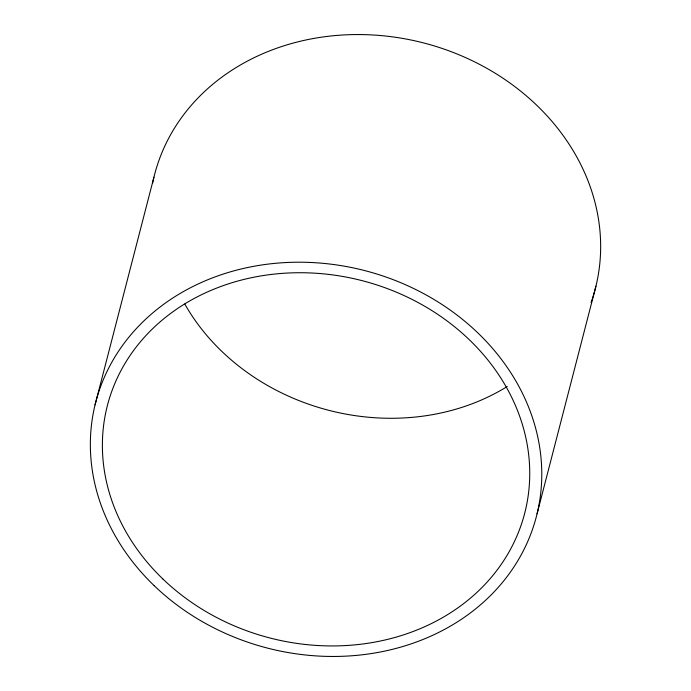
<?xml version="1.0" encoding="UTF-8"?>
<svg xmlns="http://www.w3.org/2000/svg" width="691" height="691" viewBox="0 0 691 691"><rect width="100%" height="100%" fill="white"/><g stroke="black" fill="none" stroke-linecap="round" stroke-linejoin="round"><path stroke-width="1.04" d="M95.056 404.857L153.929 177.198M537.071 513.802L595.944 286.143M152.538 183.469A227.624 194.914 14.5 0 1 426.848 43.792A227.624 194.914 14.5 0 1 591.073 302.554M507.211 386.511A215.488 184.514 14.5 0 1 184.791 304.049M154.205 585.692A227.624 194.914 14.5 0 0 533.236 527.181A227.624 194.914 14.5 0 0 260.74 265.128A227.624 194.914 14.5 0 0 154.205 585.692M162.834 578.946A215.488 184.514 14.5 0 0 521.653 523.562A215.488 184.514 14.5 0 0 263.694 275.484A215.488 184.514 14.5 0 0 162.834 578.946"/></g></svg>
